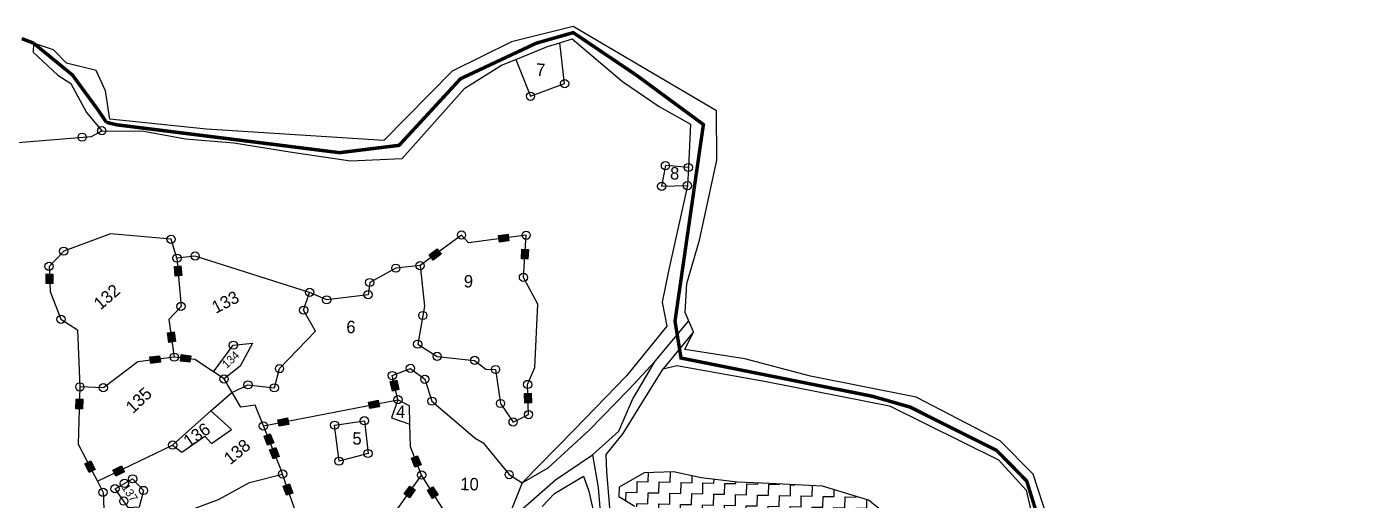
# Model space of a CAD drawing. Header units: metres. Extents: x 314237 to 316634, y 1882553 to 1885939.
# Drawn here: x 315852 to 316634, y 1884424 to 1884704 of the extents above; entities that cross this region are included whole.
import ezdxf

# ---------------------------------------------------------------- set-up
doc = ezdxf.new("R2010")
doc.units = ezdxf.units.M
doc.header["$MEASUREMENT"] = 0
doc.linetypes.add('DASHDOT', pattern=[1, 0.5, -0.25, 0, -0.25])
for name, color, linetype in [('LINE_WATER', 4, 'Continuous'), ('POLY_HATCH', 12, 'Continuous'), ('POLY_PARCEL', 6, 'Continuous'), ('POLY_WATER', 4, 'Continuous'), ('SYM_STONE', 1, 'Continuous'), ('TEXT_PARCEL', 7, 'Continuous'), ('V_BOUND_LINE', 7, 'Continuous'), ('V_BOUND_STREAM_LINE', 7, 'DASHDOT')]:
    doc.layers.add(name, color=color, linetype=linetype)
doc.styles.add('TEXT_MAP', font='KRDEV050.TTF')

# ---------------------------------------------------------------- blocks, each defined once
blk = doc.blocks.new('STONE')
blk.add_circle((0, 0), 0.851)
blk = doc.blocks.new('STONESQUAREFILLED')
blk.add_hatch(color=256).paths.add_polyline_path([(0.7, -0.48), (0.7, 0.48), (-0.7, 0.48), (-0.7, -0.48)])
blk.add_lwpolyline([(-0.7, 0.48), (0.7, 0.48), (0.7, -0.48), (-0.7, -0.48)], close=True)

msp = doc.modelspace()

# ---------------------------------------------------------------- hatches: boundary and pattern name
at = {"layer": 'POLY_HATCH'}
h = msp.add_hatch(dxfattribs=at)
h.set_pattern_fill('ZIGZAG', color=256, scale=2.04164, angle=-1.19199, style=0)
h.set_pattern_definition([(358.80801, (313974.7904, 1882491.1196), (6.61565, 6.345956), [6.482206, -6.482206]), (88.80801, (313981.271, 1882490.985), (-6.345956, 6.61565), [6.482206, -6.482206])])
h.paths.add_polyline_path([(316272.52, 1884434.57), (316251.06, 1884437.16), (316234.64, 1884440.73), (316217.24, 1884440.19), (316202.54, 1884431.73), (316202.25, 1884426.19), (316211.63, 1884420.44), (316228.56, 1884415.62), (316250.93, 1884413.9), (316275.16, 1884415.36), (316301.4, 1884409.63), (316327.47, 1884396.02), (316348.78, 1884377.5), (316367.54, 1884357.6), (316385.99, 1884339.5), (316394.3, 1884316.59), (316406.42, 1884273.3), (316402.09, 1884251.46), (316394.75, 1884212.27), (316387.67, 1884187.51), (316392.19, 1884172.2), (316402.21, 1884162.5), (316422.45, 1884161.9), (316447.35, 1884160.85), (316471.79, 1884155.15), (316494.62, 1884157.72), (316516.85, 1884166.38), (316541.01, 1884181.81), (316550.98, 1884204.33), (316570.02, 1884240.16), (316567.83, 1884238.7), (316555.58, 1884226.97), (316547.97, 1884214.78), (316535.43, 1884206.62), (316518.62, 1884199.99), (316496.84, 1884195.62), (316473.27, 1884191.63), (316436.72, 1884193.43), (316434.3, 1884205.87), (316437.36, 1884223.52), (316441.57, 1884244.73), (316443.73, 1884271.36), (316440.18, 1884298.81), (316433.41, 1884326.34), (316422.39, 1884357.17), (316396.12, 1884378.3), (316376.37, 1884402.88), (316350.1, 1884424.01), (316322.85, 1884432.27), (316291.5, 1884433.82)])

# ---------------------------------------------------------------- linework, layer by layer
at = {"layer": 'LINE_WATER'}
for points in [[(316097.8, 1884344.9), (316107.02, 1884349.72), (316120.54, 1884369.67), (316127.44, 1884381.93), (316134.45, 1884399.63), (316145.58, 1884419.29), (316164.83, 1884436.05), (316186.76, 1884450.73), (316202.2, 1884464.85), (316210.25, 1884483.55), (316223.83, 1884506.22), (316243.63, 1884530.09)], [(316246.37, 1884523.47), (316228.41, 1884501.73)], [(316145.05, 1884434.28), (316160.44, 1884443.08), (316184.57, 1884465.19), (316208.23, 1884489.51), (316223.83, 1884506.22)], [(316186.76, 1884450.73), (316189.95, 1884431.5), (316191.59, 1884412.09), (316192.88, 1884400.34), (316192.01, 1884383.19), (316192.66, 1884373.49), (316197.77, 1884365.39), (316201.14, 1884355.29), (316198.56, 1884337.84), (316193.01, 1884324.87), (316184.1, 1884313.67), (316179.23, 1884300.68), (316176.68, 1884284.58), (316173.52, 1884271.9), (316171.73, 1884259.53), (316180.51, 1884247.62), (316189.7, 1884239.44), (316204.77, 1884235.22), (316219.4, 1884230.39)]]:
    msp.add_lwpolyline(points, dxfattribs=at)
at = {"layer": 'POLY_HATCH'}
msp.add_lwpolyline([(316376.37, 1884402.88), (316350.1, 1884424.01), (316322.85, 1884432.27), (316291.5, 1884433.82), (316272.52, 1884434.57), (316251.06, 1884437.16), (316234.64, 1884440.73), (316217.24, 1884440.19), (316202.54, 1884431.73), (316202.25, 1884426.19), (316211.63, 1884420.44)], dxfattribs=at)
at = {"layer": 'POLY_PARCEL'}
for points in [[(316141.25, 1884684.71), (316149.98, 1884662.9), (316170.19, 1884670.38), (316167.29, 1884694.57)], [(316243.41, 1884620.78), (316229.85, 1884621.85), (316227.59, 1884609.66), (316242.85, 1884610.03)], [(315940.67, 1884567.14), (315937.2, 1884578.3), (315901.38, 1884581.46), (315873.65, 1884571.27), (315864.94, 1884562.29), (315865.59, 1884547.5), (315872.01, 1884530.98), (315881.7, 1884524.83), (315883.2, 1884490.99)], [(315940.67, 1884567.14), (315943.1, 1884538.63), (315935.94, 1884530.76), (315939.1, 1884508.59)], [(316019.22, 1884546.89), (315951.47, 1884568.36), (315940.67, 1884567.14)], [(316084.59, 1884562.7), (316070.24, 1884561.23), (316054.78, 1884552.72), (316053.82, 1884545.51), (316029.3, 1884542.49), (316019.22, 1884546.89)], [(315973.33, 1884487.74), (315982.69, 1884492.22), (315998.34, 1884490.43), (316001.35, 1884501.78), (316022.72, 1884524.01), (316015.63, 1884536.39), (316019.22, 1884546.89)], [(315962.27, 1884499.87), (315974.03, 1884515.69), (315985.45, 1884516.89), (315978.04, 1884503.34), (315968.58, 1884495.69)], [(315939.1, 1884508.59), (315917.61, 1884505.8), (315897.1, 1884490.51), (315883.2, 1884490.99)], [(315962.27, 1884499.87), (315951.25, 1884507.17), (315939.1, 1884508.59)], [(316071.51, 1884483.39), (316068.12, 1884497.7), (316078.88, 1884501.96), (316087.43, 1884495.51), (316091.65, 1884482.58), (316117.12, 1884460.74), (316121.95, 1884457.95), (316137.32, 1884439.1), (316145.05, 1884434.28)], [(315968.58, 1884495.69), (315962.27, 1884499.87)], [(315973.33, 1884487.74), (315968.58, 1884495.69)], [(315883.2, 1884490.99), (315882.22, 1884457.03), (315892.12, 1884438.19), (315893.6, 1884435.24)], [(315960.77, 1884476.81), (315973.15, 1884487.66)], [(315973.15, 1884487.66), (315973.33, 1884487.74)], [(315991.87, 1884467.9), (315986.91, 1884480.14), (315978.55, 1884479.01), (315973.33, 1884487.74)], [(315938.13, 1884456.57), (315960.77, 1884476.81)], [(315938.13, 1884456.57), (315943.6, 1884452.38), (315957.19, 1884461.88), (315961.1, 1884457.47), (315972.87, 1884465.87), (315960.77, 1884476.81)], [(315991.87, 1884467.9), (316071.51, 1884483.39)], [(316071.51, 1884483.39), (316067.67, 1884472.62), (316078.62, 1884468.88)], [(316078.62, 1884468.88), (316078.34, 1884479.79), (316071.51, 1884483.39)], [(316085.52, 1884438.84), (316078.96, 1884455.51), (316078.62, 1884468.88)], [(316003.21, 1884439.47), (316002.24, 1884442.27), (315991.87, 1884467.9)], [(315893.6, 1884435.24), (315938.13, 1884456.57)], [(315905.26, 1884402.15), (315965.19, 1884424.46), (315983.55, 1884434.44), (316003.21, 1884439.47)], [(316018.32, 1884396.07), (316003.21, 1884439.47)], [(316052.48, 1884374.82), (316053.14, 1884393.21), (316085.52, 1884438.84)], [(316126.47, 1884394.78), (316113.21, 1884395.1), (316085.52, 1884438.84)], [(315893.6, 1884435.24), (315896.91, 1884428.61), (315897.57, 1884413.81), (315905.26, 1884402.15)], [(315914.42, 1884436.63), (315920.88, 1884429.75), (315918.28, 1884419.83), (315911.95, 1884419.54), (315904.03, 1884430.8), (315914.42, 1884436.63)]]:
    msp.add_lwpolyline(points, dxfattribs=at)
for points in [[(316084.59, 1884562.7), (316087.21, 1884538.7), (316083.18, 1884516.29), (316094.74, 1884509.03), (316116.89, 1884506.68), (316123.58, 1884501.53), (316129.27, 1884501.3), (316132.2, 1884481.19), (316139.67, 1884470.23), (316148.79, 1884474.61), (316148.27, 1884492.44), (316152.49, 1884502.37), (316154.28, 1884539.87), (316145.79, 1884555.75), (316147.4, 1884580.67), (316113.2, 1884576.24), (316109.11, 1884580.83)], [(316034, 1884468.34), (316051.61, 1884470.96), (316053.8, 1884451.6), (316036.65, 1884447.07)]]:
    msp.add_lwpolyline(points, close=True, dxfattribs=at)
at = {"layer": 'POLY_WATER'}
for points in [[(316633.66, 1884215.45), (316618, 1884230.17), (316533.9, 1884316.91), (316464.41, 1884387.4), (316447.46, 1884439.44), (316427.91, 1884459), (316378.22, 1884484.98), (316315.63, 1884497.34), (316276.82, 1884507.54), (316241.39, 1884513.16), (316246.37, 1884523.47), (316241.59, 1884535.01), (316242.59, 1884552.09), (316249.95, 1884577.78), (316260.21, 1884625.14), (316260.17, 1884654.33), (316175.18, 1884704.18), (316138.68, 1884695.17), (316103.54, 1884677.64), (316063.15, 1884636.7), (315958.2, 1884643.51), (315900.95, 1884649.32)], [(316167.29, 1884694.57), (316174.59, 1884696.88), (316204.43, 1884671.62), (316226.11, 1884656.8), (316244.72, 1884646.47), (316243.41, 1884620.78)], [(315855.72, 1884694.35), (315855.53, 1884688.99), (315870.12, 1884675.42), (315877.77, 1884670.37), (315887.06, 1884653.28), (315896.17, 1884642.51)], [(315900.95, 1884649.32), (315898.4, 1884666.1), (315892.86, 1884678.17), (315875.31, 1884682.52), (315867.61, 1884690.27), (315855.72, 1884694.35)], [(316141.25, 1884684.71), (316160.1, 1884692.29), (316167.29, 1884694.57)], [(315896.17, 1884642.51), (315920.99, 1884642.15), (315945.74, 1884637.68), (315974.32, 1884635.35), (316007.58, 1884630.08), (316043.38, 1884624.76), (316073.94, 1884626.17), (316111.18, 1884667.72), (316132.82, 1884681.33), (316141.25, 1884684.71)], [(315744.06, 1884583.11), (315780.64, 1884601.37), (315782.86, 1884613.64), (315797.55, 1884619.06), (315799.54, 1884627.91), (315807.87, 1884621.57), (315809.78, 1884616.57), (315820.03, 1884618.59), (315824.23, 1884612.89), (315845.35, 1884620.41), (315844.13, 1884635.26), (315890.13, 1884639.16), (315896.17, 1884642.51)], [(316243.41, 1884620.78), (316242.85, 1884610.03)], [(316242.85, 1884610.03), (316231.86, 1884560.51), (316227.97, 1884541.01), (316230.62, 1884526.99), (316206.72, 1884497.49), (316175.78, 1884465.58), (316145.05, 1884434.28)], [(316197.35, 1884403.75), (316196.83, 1884419.52), (316195.14, 1884440.86), (316194.81, 1884450.98), (316204.78, 1884463.45), (316215.93, 1884481.43), (316228.41, 1884501.73), (316236.56, 1884503.74), (316289.42, 1884494.16), (316362.53, 1884479.78), (316427.03, 1884447.84), (316443.4, 1884430.01), (316454.15, 1884383.11), (316525.8, 1884311.16), (316589.01, 1884248.01), (316614.87, 1884208.87)], [(316156.91, 1884420.16), (316164.19, 1884428), (316181.38, 1884438.25), (316184.47, 1884429.36), (316188.56, 1884410.74)], [(316145.05, 1884434.28), (316135.99, 1884411.54), (316126.47, 1884394.78)]]:
    msp.add_lwpolyline(points, dxfattribs=at)
at = {"layer": 'V_BOUND_LINE', "const_width": 2.04}
msp.add_lwpolyline([(315855.72, 1884694.35), (315848.81, 1884696.98)], dxfattribs=at)
at = {"layer": 'V_BOUND_STREAM_LINE', "ltscale": 10, "const_width": 2.04}
for points in [[(316614.87, 1884208.87), (316614.12, 1884224.31), (316571.71, 1884271.46), (316482.16, 1884361.22), (316458.77, 1884386.85), (316443.7, 1884435.34), (316425.87, 1884453.46), (316374.77, 1884479.03), (316352.47, 1884485.41), (316239.08, 1884508.06), (316235.51, 1884529.89), (316243.92, 1884588.04), (316252.32, 1884646.18), (316212.72, 1884675.31), (316175.27, 1884700.52), (316153.43, 1884694.3), (316108.55, 1884673.26), (316072.17, 1884633.87), (316036.95, 1884629.53), (315905.02, 1884646.01), (315898.93, 1884647.45)], [(315898.93, 1884647.45), (315893.57, 1884655.33), (315878.76, 1884675.5), (315855.72, 1884694.35)]]:
    msp.add_lwpolyline(points, dxfattribs=at)

# ---------------------------------------------------------------- block references
at = {"layer": 'SYM_STONE'}
for name, p, xscale, yscale, zscale, rotation in [('STONE', (316170.19, 1884670.38), 2.858295587596969, 2.858295587596969, 2.858295587596969, 358.8080119236983), ('STONE', (316149.98, 1884662.9), 2.858295587596969, 2.858295587596969, 2.858295587596969, 358.8080119236983), ('STONE', (316229.85, 1884621.85), 2.858295587596969, 2.858295587596969, 2.858295587596969, 358.8080119236983), ('STONE', (316243.41, 1884620.78), 2.858295587596969, 2.858295587596969, 2.858295587596969, 358.8080119236983), ('STONE', (316227.59, 1884609.66), 2.858295587596969, 2.858295587596969, 2.858295587596969, 358.8080119236983), ('STONE', (316242.85, 1884610.03), 2.858295587596969, 2.858295587596969, 2.858295587596969, 358.8080119236983), ('STONE', (315937.2, 1884578.3), 2.858295587596969, 2.858295587596969, 2.858295587596969, 358.8080119236983), ('STONE', (316109.11, 1884580.83), 2.858295587596969, 2.858295587596969, 2.858295587596969, 358.8080119236983), ('STONESQUAREFILLED', (316134.12, 1884578.95), 4.083279410852813, 4.083279410852813, 4.083279410852813, 7.37781948277557), ('STONE', (316147.4, 1884580.67), 2.858295587596969, 2.858295587596969, 2.858295587596969, 358.8080119236983), ('STONE', (315873.65, 1884571.27), 2.858295587596969, 2.858295587596969, 2.858295587596969, 358.8080119236983), ('STONE', (315951.47, 1884568.36), 2.858295587596969, 2.858295587596969, 2.858295587596969, 358.8080119236983), ('STONESQUAREFILLED', (316093.52, 1884569.3), 4.083279410852813, 4.083279410852813, 4.083279410852813, 36.47861848233546), ('STONESQUAREFILLED', (316146.68, 1884569.48), 4.083279410852812, 4.083279410852812, 4.083279410852812, 266.3105619962904), ('STONE', (315864.94, 1884562.29), 2.858295587596969, 2.858295587596969, 2.858295587596969, 358.8080119236983), ('STONE', (315940.67, 1884567.14), 2.858295587596969, 2.858295587596969, 2.858295587596969, 358.8080119236983), ('STONESQUAREFILLED', (315941.32, 1884559.52), 4.083279410852812, 4.083279410852812, 4.083279410852812, 274.8800609093744), ('STONE', (316070.24, 1884561.23), 2.858295587596969, 2.858295587596969, 2.858295587596969, 358.8080119236983), ('STONE', (316084.59, 1884562.7), 2.858295587596969, 2.858295587596969, 2.858295587596969, 358.8080119236983), ('STONESQUAREFILLED', (315865.26, 1884554.9), 4.083279410852813, 4.083279410852813, 4.083279410852813, 269.2892591279384), ('STONE', (316054.78, 1884552.72), 2.858295587596969, 2.858295587596969, 2.858295587596969, 358.8080119236983), ('STONE', (316145.79, 1884555.75), 2.858295587596969, 2.858295587596969, 2.858295587596969, 358.8080119236983), ('STONE', (316019.22, 1884546.89), 2.858295587596969, 2.858295587596969, 2.858295587596969, 358.8080119236983), ('STONE', (316053.82, 1884545.51), 2.858295587596969, 2.858295587596969, 2.858295587596969, 358.8080119236983), ('STONE', (315943.1, 1884538.63), 2.858295587596969, 2.858295587596969, 2.858295587596969, 358.8080119236983), ('STONE', (316029.3, 1884542.49), 2.858295587596969, 2.858295587596969, 2.858295587596969, 358.8080119236983), ('STONE', (315872.01, 1884530.98), 2.858295587596969, 2.858295587596969, 2.858295587596969, 358.8080119236983), ('STONE', (316015.63, 1884536.39), 2.858295587596969, 2.858295587596969, 2.858295587596969, 358.8080119236983), ('STONE', (316086.22, 1884533.2), 2.858295587596969, 2.858295587596969, 2.858295587596969, 358.8080119236983), ('STONESQUAREFILLED', (315937.42, 1884520.4), 4.083279410852813, 4.083279410852813, 4.083279410852813, 278.0907134047264), ('STONE', (315974.03, 1884515.69), 2.858295587596969, 2.858295587596969, 2.858295587596969, 358.8080119236983), ('STONE', (316083.18, 1884516.29), 2.858295587596969, 2.858295587596969, 2.858295587596969, 358.8080119236983), ('STONESQUAREFILLED', (315927.79, 1884507.12), 4.083279410852813, 4.083279410852813, 4.083279410852813, 7.385396646076227), ('STONE', (315939.1, 1884508.59), 2.858295587596969, 2.858295587596969, 2.858295587596969, 358.8080119236983), ('STONESQUAREFILLED', (315945.77, 1884507.81), 4.083279410852813, 4.083279410852813, 4.083279410852813, 353.3507432003392), ('STONE', (316094.74, 1884509.03), 2.858295587596969, 2.858295587596969, 2.858295587596969, 358.8080119236983), ('STONE', (316116.89, 1884506.68), 2.858295587596969, 2.858295587596969, 2.858295587596969, 358.8080119236983), ('STONE', (316001.35, 1884501.78), 2.858295587596969, 2.858295587596969, 2.858295587596969, 358.8080119236983), ('STONE', (316068.12, 1884497.7), 2.858295587596969, 2.858295587596969, 2.858295587596969, 358.8080119236983), ('STONE', (316078.88, 1884501.96), 2.858295587596969, 2.858295587596969, 2.858295587596969, 358.8080119236983), ('STONE', (316129.27, 1884501.3), 2.858295587596969, 2.858295587596969, 2.858295587596969, 358.8080119236983), ('STONE', (315883.2, 1884490.99), 2.858295587596969, 2.858295587596969, 2.858295587596969, 358.8080119236983), ('STONE', (315897.1, 1884490.51), 2.858295587596969, 2.858295587596969, 2.858295587596969, 358.8080119236983), ('STONE', (315968.58, 1884495.69), 2.858295587596969, 2.858295587596969, 2.858295587596969, 358.8080119236983), ('STONE', (315982.69, 1884492.22), 2.858295587596969, 2.858295587596969, 2.858295587596969, 358.8080119236983), ('STONE', (315998.34, 1884490.43), 2.858295587596969, 2.858295587596969, 2.858295587596969, 358.8080119236983), ('STONESQUAREFILLED', (316069.52, 1884491.79), 4.083279410852813, 4.083279410852813, 4.083279410852813, 283.3374316961962), ('STONE', (316087.43, 1884495.51), 2.858295587596969, 2.858295587596969, 2.858295587596969, 358.8080119236983), ('STONE', (316148.27, 1884492.44), 2.858295587596969, 2.858295587596969, 2.858295587596969, 358.8080119236983), ('STONE', (316071.51, 1884483.39), 2.858295587596969, 2.858295587596969, 2.858295587596969, 358.8080119236983), ('STONE', (316091.65, 1884482.58), 2.858295587596969, 2.858295587596969, 2.858295587596969, 358.8080119236983), ('STONESQUAREFILLED', (316148.51, 1884484.35), 4.083279410852813, 4.083279410852813, 4.083279410852813, 271.6750885177248), ('STONESQUAREFILLED', (315882.91, 1884480.91), 4.083279410852813, 4.083279410852813, 4.083279410852813, 268.341453150636), ('STONESQUAREFILLED', (316057.34, 1884480.64), 4.083279410852812, 4.083279410852812, 4.083279410852812, 11.01091510819514), ('STONE', (316132.2, 1884481.19), 2.858295587596969, 2.858295587596969, 2.858295587596969, 358.8080119236983), ('STONE', (316148.79, 1884474.61), 2.858295587596969, 2.858295587596969, 2.858295587596969, 358.8080119236983), ('STONE', (315991.87, 1884467.9), 2.858295587596969, 2.858295587596969, 2.858295587596969, 358.8080119236983), ('STONESQUAREFILLED', (316003.65, 1884470.19), 4.083279410852812, 4.083279410852812, 4.083279410852812, 11.01091510819334), ('STONE', (316034, 1884468.34), 2.858295587596969, 2.858295587596969, 2.858295587596969, 358.8080119236983), ('STONE', (316051.61, 1884470.96), 2.858295587596969, 2.858295587596969, 2.858295587596969, 358.8080119236983), ('STONE', (316139.67, 1884470.23), 2.858295587596969, 2.858295587596969, 2.858295587596969, 358.8080119236983), ('STONESQUAREFILLED', (315995.09, 1884459.92), 4.083279410852813, 4.083279410852813, 4.083279410852813, 292.0405752115853), ('STONE', (315938.13, 1884456.57), 2.858295587596969, 2.858295587596969, 2.858295587596969, 358.8080119236983), ('STONESQUAREFILLED', (315998.38, 1884451.8), 4.083279410852813, 4.083279410852813, 4.083279410852813, 292.0405752115853), ('STONE', (316053.8, 1884451.6), 2.858295587596969, 2.858295587596969, 2.858295587596969, 358.8080119236983), ('STONESQUAREFILLED', (315889.19, 1884443.77), 4.083279410852813, 4.083279410852813, 4.083279410852813, 297.332816027896), ('STONE', (316036.65, 1884447.07), 2.858295587596969, 2.858295587596969, 2.858295587596969, 358.8080119236983), ('STONESQUAREFILLED', (316082.35, 1884446.89), 4.083279410852813, 4.083279410852813, 4.083279410852813, 291.5127186104907), ('STONESQUAREFILLED', (315906.15, 1884441.25), 4.083279410852812, 4.083279410852812, 4.083279410852812, 25.59352813540405), ('STONE', (315914.42, 1884436.63), 2.858295587596969, 2.858295587596969, 2.858295587596969, 358.8080119236983), ('STONE', (316003.21, 1884439.47), 2.858295587596969, 2.858295587596969, 2.858295587596969, 358.8080119236983), ('STONE', (316085.52, 1884438.84), 2.858295587596969, 2.858295587596969, 2.858295587596969, 358.8080119236983), ('STONE', (316137.32, 1884439.1), 2.858295587596969, 2.858295587596969, 2.858295587596969, 358.8080119236983), ('STONE', (315896.91, 1884428.61), 2.858295587596969, 2.858295587596969, 2.858295587596969, 358.8080119236983), ('STONE', (315904.03, 1884430.8), 2.858295587596969, 2.858295587596969, 2.858295587596969, 358.8080119236983), ('STONE', (315909.56, 1884433.9), 2.858295587596969, 2.858295587596969, 2.858295587596969, 358.8080119236983), ('STONE', (315920.88, 1884429.75), 2.858295587596969, 2.858295587596969, 2.858295587596969, 358.8080119236983), ('STONESQUAREFILLED', (316006.42, 1884430.27), 4.083279410852812, 4.083279410852812, 4.083279410852812, 289.1918020700136), ('STONESQUAREFILLED', (316078.45, 1884428.87), 4.083279410852812, 4.083279410852812, 4.083279410852812, 234.6385331803654), ('STONESQUAREFILLED', (316092.1, 1884428.46), 4.083279410852812, 4.083279410852812, 4.083279410852812, 302.3318436721735), ('STONE', (315909.2, 1884423.45), 2.858295587596969, 2.858295587596969, 2.858295587596969, 358.8080119236983)]:
    msp.add_blockref(name, p, dxfattribs=dict(at, xscale=xscale, yscale=yscale, zscale=zscale, rotation=rotation))
at = {"layer": 'SYM_STONE', "ltscale": 10, "xscale": 2.858295587596969, "yscale": 2.858295587596969, "zscale": 2.858295587596969, "rotation": 358.8080119236983}
for p in [(315884.53, 1884638.68), (315896.17, 1884642.51)]:
    msp.add_blockref('STONE', p, dxfattribs=at)

# ---------------------------------------------------------------- texts
at = {"layer": 'TEXT_PARCEL', "style": 'TEXT_MAP'}
for s, height, rotation, p in [('7', 7.35, 358.80801, (316153.22, 1884674.97)), ('9', 7.35, 358.80801, (316110.42, 1884549.85)), ('132', 7.35, 40.92724, (315895.4, 1884536.14)), ('133', 7.35, 27.06966, (315963.66, 1884534.17)), ('134', 4.9, 43.76114, (315970.19, 1884501.57)), ('135', 7.35, 43.76111, (315914.65, 1884474.86)), ('4', 7.35, 358.80801, (316070.3, 1884472.72)), ('136', 7.35, 34.92152, (315947.76, 1884454.91)), ('5', 7.35, 358.80801, (316044.47, 1884456.91)), ('138', 7.35, 39.57671, (315972.26, 1884444.61)), ('137', 4.9, 303.645, (315907.71, 1884431.51)), ('10', 7.35, 358.80801, (316108.35, 1884429.96))]:
    msp.add_text(s, height=height, rotation=rotation, dxfattribs=at).set_placement(p)
at = {"layer": 'TEXT_PARCEL', "color": 40, "style": 'TEXT_MAP'}
for s, p in [('8', (316232.5, 1884613.68)), ('6', (316040.85, 1884522.82))]:
    msp.add_text(s, height=7.35, rotation=358.80801, dxfattribs=at).set_placement(p)

doc.saveas('drawing.dxf')
